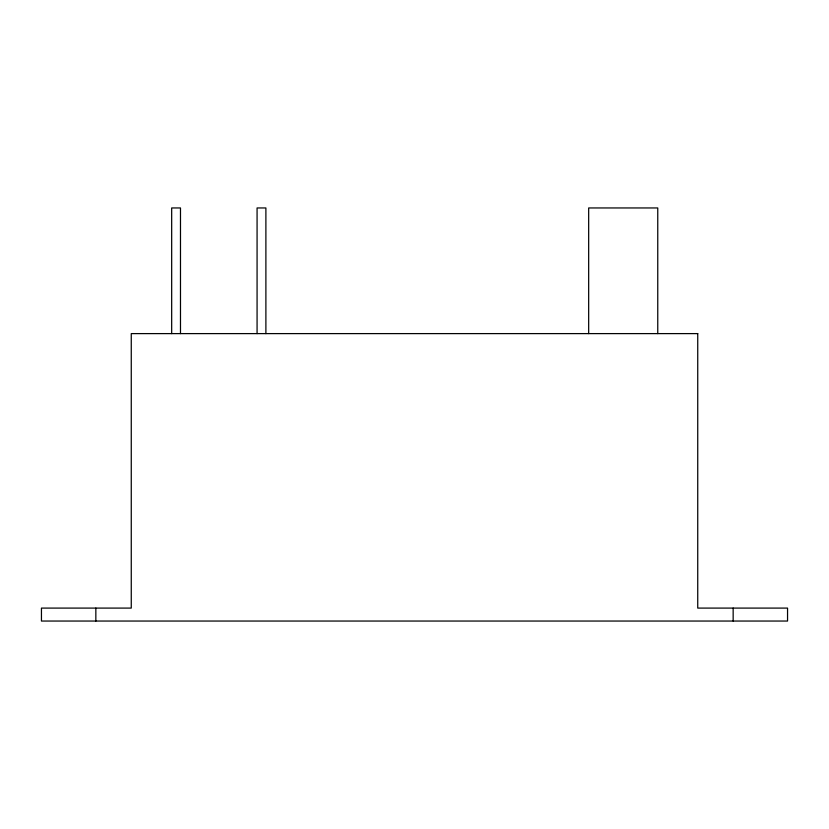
<?xml version="1.0" encoding="UTF-8"?>
<svg xmlns="http://www.w3.org/2000/svg" width="829" height="829" viewBox="0 0 829 829"><rect width="100%" height="100%" fill="white"/><g stroke="black" fill="none" stroke-linecap="round" stroke-linejoin="round"><path stroke-width="1.24" d="M733.157 608.092L733.157 621.045M657.76 333.61L657.76 207.955L588.673 207.955L588.673 333.61M265.891 333.61L265.891 207.955L257.073 207.955L257.073 333.61M180.484 333.61L180.484 207.955L171.676 207.955L171.676 333.61M95.843 608.092L95.843 621.045M697.738 333.61L131.262 333.61L131.262 608.092L41.45 608.092L41.45 621.045L787.55 621.045L787.55 608.092L697.738 608.092L697.738 333.61"/></g></svg>
